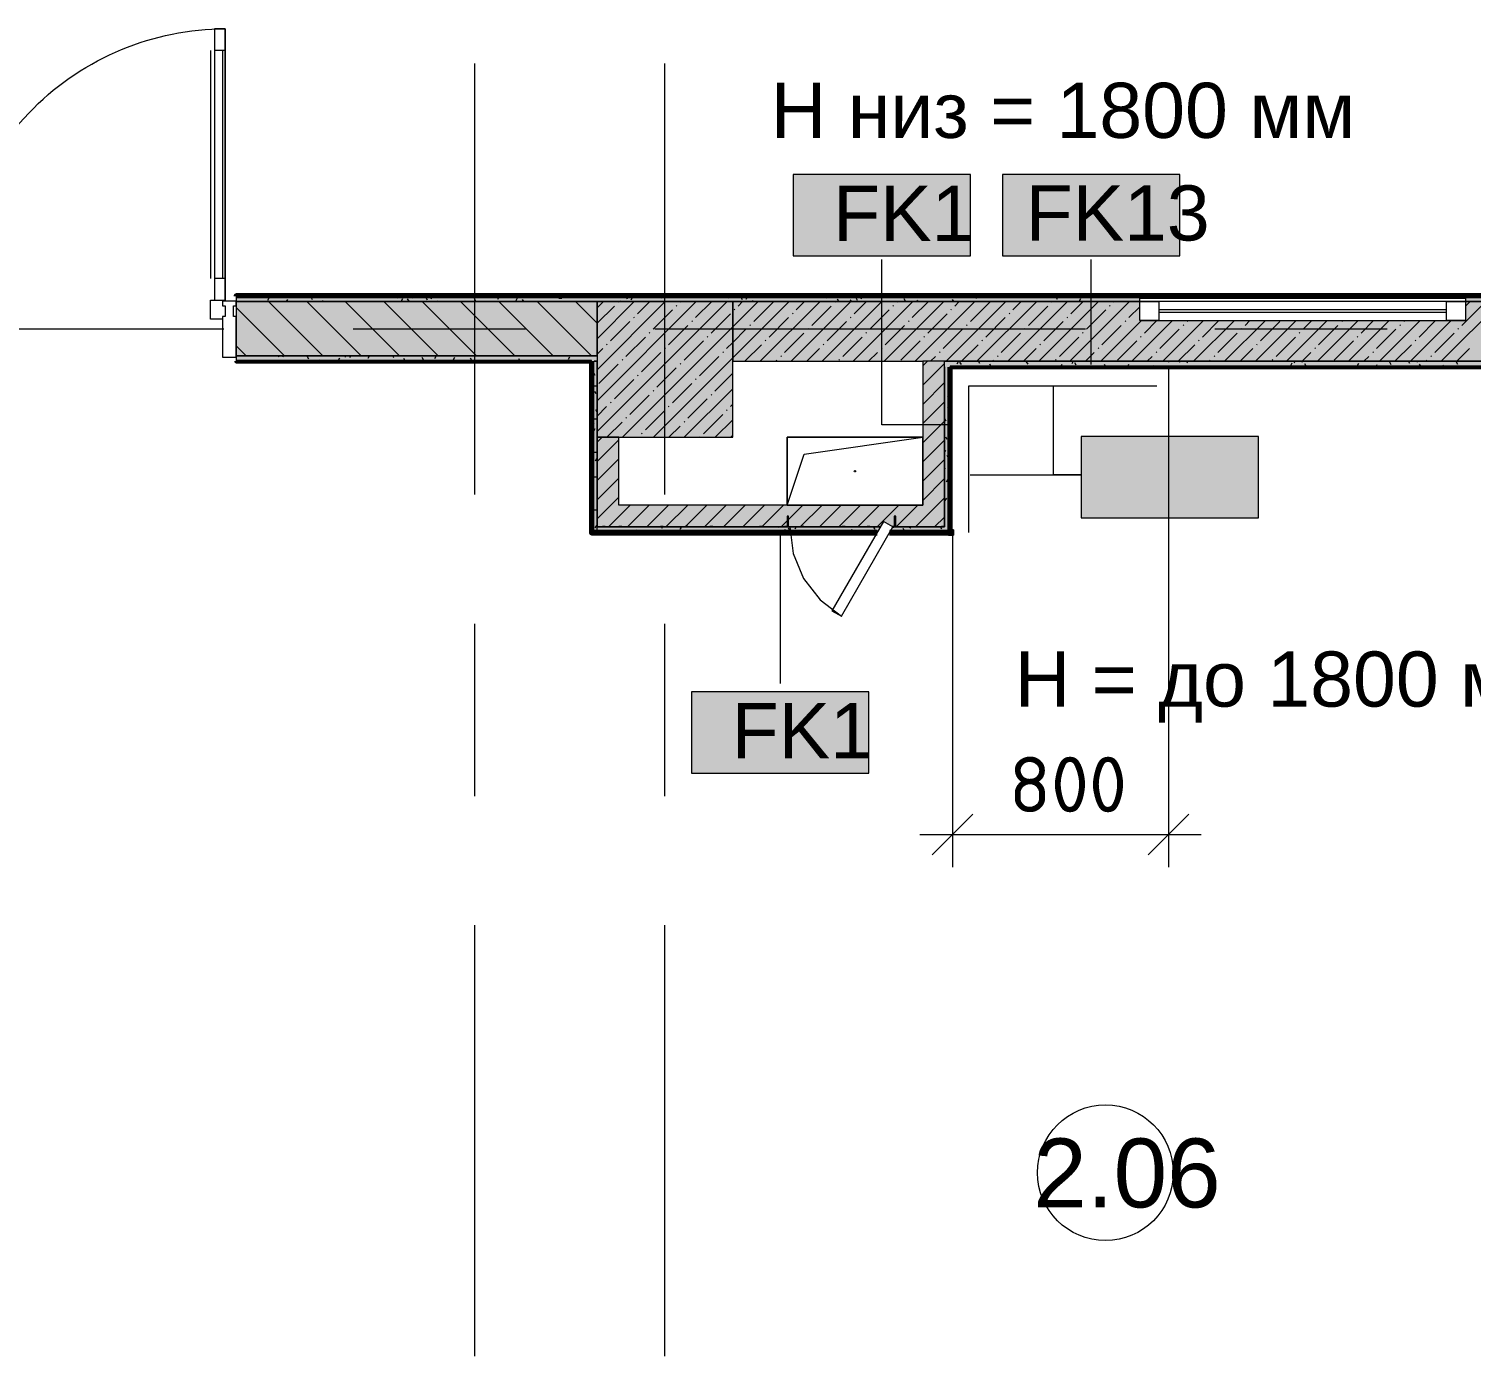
# Model space of a CAD drawing. Header units: millimetres. Extents: x -3817 to 677485, y -22715 to 103890.
# Drawn here: x 386099 to 391413, y 5934 to 10824 of the extents above; entities that cross this region are included whole.
import ezdxf

# ---------------------------------------------------------------- set-up
doc = ezdxf.new("R2010")
doc.units = ezdxf.units.MM
doc.layers.add('PDF _Геометрия', color=7, linetype='Continuous', true_color=0x1d1d1d)
doc.layers.add('PDF _Сплошная заливка', color=7, linetype='Continuous', true_color=0xffffff)
doc.layers.add('PDF _Текст', color=7, linetype='Continuous')
doc.styles.add('PDF GOST-Common', font='arial.ttf')
doc.styles.add('PDF ISOCPEUR', font='isocpeur.ttf')

msp = doc.modelspace()

# ---------------------------------------------------------------- hatches: boundary and pattern name
at = {"layer": 'PDF _Сплошная заливка', "transparency": 33554559}
h = msp.add_hatch(color=256, dxfattribs=at)
h.paths.add_polyline_path([(385014.7, 9819), (385202.9, 9819), (385202.9, 9839), (383562.9, 9839), (383562.9, 9819), (384192.9, 9819)], flags=0)
h.paths.add_polyline_path([(388062.9, 9819), (388062.9, 9839), (386862.9, 9839), (386862.9, 9819), (388015.4, 9819)], flags=0)
h = msp.add_hatch(color=256, dxfattribs=at)
h.paths.add_polyline_path([(399142.9, 9819), (399507.9, 9819), (399507.9, 9827), (399562.9, 9827), (399562.9, 9839), (398942.9, 9839), (398942.9, 9827), (398972.9, 9827), (398972.9, 9819)], flags=0)
h.paths.add_polyline_path([(401518.8, 9819), (402032.9, 9819), (402032.9, 9839), (401012.9, 9839), (401012.9, 9827), (401067.9, 9827), (401067.9, 9819)], flags=0)
h.paths.add_polyline_path([(390192.9, 9819), (390192.9, 9839), (388062.9, 9839), (388062.9, 9819), (389515.8, 9819)], flags=0)
h.paths.add_polyline_path([(391392.9, 9819), (393162.9, 9819.3), (393162.9, 9827), (393192.9, 9827), (393192.9, 9839), (391392.9, 9839)], flags=0)
h.paths.add_polyline_path([(394172.9, 9819), (395513.4, 9819.4), (395513.4, 9827), (395543.4, 9827), (395543.4, 9839), (394142.9, 9839), (394142.9, 9827), (394172.9, 9827)], flags=0)
h.paths.add_polyline_path([(396673.4, 9819), (397962.9, 9819), (397962.9, 9827), (397992.9, 9827), (397992.9, 9839), (396643.4, 9839), (396643.4, 9827), (396673.4, 9827), (396673.4, 9819.4)], flags=0)
h = msp.add_hatch(color=256, dxfattribs=at)
h.paths.add_polyline_path([(385014.7, 9619), (385202.9, 9619), (385202.9, 9819), (384192.9, 9819), (384192.9, 9619), (384312.9, 9619)], flags=0)
h.paths.add_polyline_path([(388192.9, 9619), (388192.9, 9819), (386862.9, 9819), (386862.9, 9619), (388015.4, 9619)], flags=0)
for points in [[(388192.9, 9319), (388692.9, 9319), (388692.9, 9819), (388192.9, 9819), (388192.9, 9714.6)], [(388692.9, 9599), (392692.9, 9599), (392692.9, 9819), (391392.9, 9819), (391392.9, 9749), (390192.9, 9749), (390192.9, 9819), (388692.9, 9819), (388692.9, 9714.6)], [(389472.9, 8969), (389492.9, 8969), (389492.9, 9579), (389472.9, 9579), (389472.9, 8989)], [(388192.9, 8989), (388892.9, 8989), (388892.9, 9029), (388897.9, 9029), (388897.9, 8989), (389236.7, 8989), (389248.2, 9009), (389282.9, 8989), (389287.9, 8989), (389287.9, 9029), (389292.9, 9029), (389292.9, 8989), (389472.9, 8989), (389472.9, 9069), (388192.9, 9069)]]:
    msp.add_hatch(color=256, dxfattribs=at).paths.add_polyline_path(points)
h = msp.add_hatch(color=256, dxfattribs=at)
h.paths.add_polyline_path([(388192.9, 9599), (388192.9, 9619), (386862.9, 9619), (386862.9, 9599), (388172.9, 9599)], flags=0)
h.paths.add_polyline_path([(385202.9, 9599), (385202.9, 9619), (384312.9, 9619), (384312.9, 9599), (385014.7, 9599)], flags=0)
h = msp.add_hatch(color=256, dxfattribs=at)
h.paths.add_polyline_path([(388172.9, 8969), (389225.2, 8969), (389236.7, 8989), (388172.9, 8989)], flags=0)
h.paths.add_polyline_path([(389271.3, 8969), (389472.9, 8969), (389472.9, 8989), (389282.9, 8989), (389273.1, 8972.1)], flags=0)
h = msp.add_hatch(color=256, dxfattribs=at)
h.paths.add_polyline_path([(388192.9, 8969), (389225.2, 8969), (389236.7, 8989), (388192.9, 8989)], flags=0)
h.paths.add_polyline_path([(389282.9, 8969), (389472.9, 8969), (389472.9, 8989), (389282.9, 8989), (389271.3, 8969)], flags=0)

# ---------------------------------------------------------------- linework, layer by layer
at = {"layer": 'PDF _Геометрия', "color": 253, "lineweight": 9, "true_color": 0xaaaaaa}
msp.add_lwpolyline([(385242.9, 9824), (385242.9, 10404), (385372, 10389.5), (385494.5, 10346.6), (385604.5, 10277.5), (385696.4, 10185.6), (385765.5, 10075.7), (385808.3, 9953.1), (385822.9, 9824, -0.414214), (386822.9, 10824), (386822.9, 9824)], format="xyb", dxfattribs=at)
msp.add_lwpolyline([(386782.9, 9824), (386822.9, 9824), (386822.9, 10824), (386782.9, 10824), (386782.9, 9824), (386822.9, 9824), (386822.9, 10824), (386782.9, 10824)], close=True, dxfattribs=at)
for points in [[(386768.9, 10744), (386768.9, 9904)], [(386822.9, 10744), (386782.9, 10744)], [(386812.9, 10744), (386812.9, 9904)], [(387742.9, 9108.7), (387742.9, 10696.2)], [(388442.9, 9108.7), (388442.9, 10696.2)], [(386822.9, 9904), (386782.9, 9904)], [(386812.9, 9754), (386767.9, 9754), (386767.9, 9824), (386822.9, 9824), (386822.9, 9821)], [(386822.9, 9804), (386822.9, 9764)], [(391392.9, 9819), (390192.9, 9819)], [(391322.9, 9789), (390262.9, 9789)], [(391322.9, 9779), (390262.9, 9779)], [(390192.9, 9749), (391392.9, 9749)], [(385230, 9719), (386817.5, 9719)], [(387293.8, 9719), (387928.8, 9719)], [(388405, 9719), (389992.5, 9719)], [(390468.8, 9719), (391103.8, 9719)], [(388902.9, 8989), (388915.8, 8890.7), (388953.8, 8799), (389014.2, 8720.3), (389092.9, 8659.9)], [(387742.9, 7997.4), (387742.9, 8632.4)], [(388442.9, 7997.4), (388442.9, 8632.4)], [(387742.9, 5933.7), (387742.9, 7521.2)], [(388442.9, 5933.7), (388442.9, 7521.2)]]:
    msp.add_lwpolyline(points, dxfattribs=at)
at = {"layer": 'PDF _Геометрия', "color": 7, "lineweight": 9}
for points in [[(389568.4, 10287.7), (388915.3, 10287.7), (388915.3, 9987.7), (389568.4, 9987.7)], [(390340, 10287.7), (389686.8, 10287.7), (389686.8, 9987.7), (390340, 9987.7)], [(388062.9, 9819), (386862.9, 9819)], [(388692.9, 9819), (388192.9, 9819), (388192.9, 9319), (388692.9, 9319)], [(386862.9, 9619), (388192.9, 9619)], [(389392.9, 9319), (388892.9, 9319), (388892.9, 9069), (388892.9, 9319), (389392.9, 9319), (389392.9, 9069), (389292.9, 9069), (389392.9, 9069)], [(390629.6, 9322.2), (389976.4, 9322.2), (389976.4, 9022.2), (390629.6, 9022.2)], [(389486.9, 8967.2), (389486.9, 8958.5), (389506.4, 8958.5), (389506.4, 8978.5), (389506.4, 8958.5), (389486.9, 8958.5)], [(389194.3, 8381.7), (388541.1, 8381.7), (388541.1, 8081.7), (389194.3, 8081.7)]]:
    msp.add_lwpolyline(points, close=True, dxfattribs=at)
for points in [[(389490.1, 9365), (389241.9, 9365), (389241.9, 9973.8)], [(390013.4, 9587.6), (390013.4, 9973.8)], [(388052.4, 9839), (386862.9, 9839)], [(390192.9, 9839), (388062.9, 9839)], [(393192.9, 9839), (391392.9, 9839)], [(386862.9, 9599), (388171.9, 9599)], [(389472.9, 9579), (389472.9, 9069), (389472.9, 9579), (389472.9, 9599), (392042.9, 9599), (389472.9, 9599), (389392.9, 9599)], [(389492.9, 9579), (392041.9, 9579)], [(389492.9, 8969), (389492.9, 9578)], [(390297.9, 9571), (390297.9, 7855.2), (390297.9, 7735.2)], [(389567, 9180.3), (389976.4, 9180.3), (389874.2, 9180.3), (389874.2, 9506.1)], [(388892.9, 9069), (388955.4, 9256.5), (389392.9, 9319)], [(388867.7, 8967.7), (388867.7, 8411.8)], [(389501.9, 8978.5), (389506.4, 8978.5), (389493.9, 8978.5)], [(389501.9, 8968.5), (389501.9, 7855.2), (389501.9, 7735.2)], [(389381.9, 7855.2), (390417.9, 7855.2)]]:
    msp.add_lwpolyline(points, dxfattribs=at)
at = {"layer": 'PDF _Геометрия', "color": 231, "lineweight": 70, "true_color": 0xff80c0}
for points in [[(393192.9, 9839), (393192.9, 9840), (388052.4, 9840), (386862.9, 9840), (386862.9, 9839)], [(388052.4, 9839), (388062.9, 9839)], [(390192.9, 9839), (391392.9, 9839)], [(388171.9, 9598), (388171.9, 8968.2), (388171.9, 8967.2), (389224.1, 8967.2)], [(389224.7, 8968.2), (388172.9, 8968.2), (388172.9, 9599)], [(389270.3, 8967.2), (389492.9, 8967.2), (389493.9, 8967.2), (389493.9, 9578)], [(389492.9, 8969), (389492.9, 8968.2), (389270.9, 8968.2)]]:
    msp.add_lwpolyline(points, dxfattribs=at)
at = {"layer": 'PDF _Геометрия', "color": 9, "lineweight": 9, "true_color": 0xc0c0c0}
for points in [[(386862.9, 9839), (386862.9, 9819), (386862.9, 9619), (386862.9, 9599)], [(388062.9, 9839), (388052.4, 9839)], [(388192.9, 9619), (388192.9, 9819), (388062.9, 9819), (390192.9, 9819), (390192.9, 9839)], [(391392.9, 9839), (391392.9, 9819), (393162.9, 9819)], [(392912.9, 9819), (392692.9, 9819), (388692.9, 9819), (388692.9, 9599), (389392.9, 9599), (389392.9, 9069), (388272.9, 9069), (388272.9, 9319), (388192.9, 9319), (388192.9, 9069), (388192.9, 8989), (389236.7, 8989), (388192.9, 8989), (388192.9, 9599)], [(391392.9, 9819), (390192.9, 9819)], [(388172.9, 9599), (388172.9, 8989), (388172.9, 8969), (389225.2, 8969), (388192.9, 8969), (388192.9, 8989), (389236.7, 8989)], [(388892.9, 9069), (389292.9, 9069)], [(389472.9, 8989), (389282.9, 8989)], [(389472.9, 8969), (389271.3, 8969), (389472.9, 8969), (389492.9, 8969)]]:
    msp.add_lwpolyline(points, dxfattribs=at)
at = {"layer": 'PDF _Геометрия', "color": 231, "lineweight": 9, "true_color": 0xff80c0}
for points in [[(386862.9, 9839), (388052.4, 9839)], [(388062.9, 9839), (390192.9, 9839)], [(391392.9, 9839), (393192.9, 9839)], [(388172.9, 9599), (388171.9, 9599)], [(389493.9, 9578), (389492.9, 9578), (389492.9, 8969)]]:
    msp.add_lwpolyline(points, dxfattribs=at)
at = {"layer": 'PDF _Геометрия', "color": 253, "lineweight": 9, "true_color": 0x9b9b9b}
for points in [[(386983.9, 9831.5), (386978.9, 9822.8)], [(387034.7, 9833.2), (387031.4, 9839)], [(387102.8, 9837.2), (387101.8, 9839)], [(387144.4, 9826.1), (387139.4, 9834.8)], [(387269.8, 9839), (387266.3, 9832.9)], [(387280.5, 9834.3), (387277.7, 9839)], [(387458.2, 9831.3), (387453.7, 9839)], [(387516.2, 9839), (387512, 9831.8)], [(387567.8, 9824.2), (387562.8, 9832.9)], [(387585.1, 9836.4), (387580, 9827.7)], [(387830.8, 9835.3), (387825.8, 9826.6)], [(387898.8, 9831.2), (387893.8, 9822.5)], [(388114.5, 9839), (388113.2, 9836.6)], [(388263.4, 9838.6), (388263.2, 9839)], [(388305, 9827.5), (388300, 9836.2)], [(388322.3, 9833.1), (388317.3, 9824.4)], [(388360.9, 9839), (388358.9, 9835.6)], [(388431.3, 9839), (388426.9, 9831.5)], [(388618.8, 9832.7), (388615.1, 9839)], [(388677.6, 9839), (388672.7, 9830.4)], [(388686.8, 9836.7), (388685.5, 9839)], [(388728.5, 9825.6), (388723.5, 9834.3)], [(388745.7, 9835), (388740.7, 9826.3)], [(388864.6, 9833.7), (388861.5, 9839)], [(389042.3, 9830.8), (389037.5, 9839)], [(389151.9, 9823.7), (389146.9, 9832.4)], [(389169.2, 9836.9), (389164.1, 9828.2)], [(389276, 9839), (389273.8, 9835.3)], [(389522.3, 9839), (389519.5, 9834.2)], [(389592.6, 9838.8), (389587.6, 9830.1)], [(389847.5, 9838.1), (389847, 9839)], [(389889.1, 9827), (389884.1, 9835.7)], [(390015.1, 9839), (390011, 9832)], [(387052, 9827.4), (387047.1, 9819)], [(387183.7, 9819), (387181, 9823.6)], [(387475.4, 9829.3), (387470.4, 9820.6)], [(387499.8, 9820.1), (387494.8, 9828.8)], [(387606, 9819), (387604.4, 9821.7)], [(387745.5, 9821.2), (387740.5, 9829.9)], [(387922.8, 9819), (387918.2, 9826.9)], [(388028.4, 9819), (388027.9, 9819.9)], [(388280.6, 9822), (388278.9, 9819)], [(388526.4, 9820.9), (388525.3, 9819)], [(388767.5, 9819), (388765.1, 9823.1)], [(389083.9, 9819.6), (389078.9, 9828.3)], [(389127.5, 9825.7), (389123.6, 9819)], [(389189.8, 9819), (389188.5, 9821.2)], [(389329.6, 9820.7), (389324.6, 9829.4)], [(389373.3, 9824.6), (389370, 9819)], [(389441.3, 9820.6), (389440.4, 9819)], [(389506.6, 9819), (389502.3, 9826.4)], [(389612.2, 9819), (389612, 9819.3)], [(389687, 9819.5), (389686.8, 9819)], [(389974.4, 9829.5), (389969.4, 9820.8)], [(387020.6, 9613.8), (387017.6, 9619)], [(387037.2, 9619), (387034.7, 9614.6)], [(387088.6, 9617.9), (387088, 9619)], [(387266.3, 9614.9), (387264, 9619)], [(387283.6, 9619), (387280.4, 9613.5)], [(387444, 9611.9), (387439.9, 9619)], [(387881.9, 9619), (387881.6, 9618.4)], [(388128.3, 9619), (388127.3, 9617.3)], [(387130.3, 9606.7), (387125.2, 9615.5)], [(387169.9, 9599), (387166.9, 9604.3)], [(387202.2, 9599.9), (387201.7, 9599)], [(387243.8, 9611.1), (387238.8, 9602.4)], [(387353.5, 9618.1), (387348.5, 9609.4)], [(387485.7, 9600.8), (387480.6, 9609.5)], [(387553.7, 9604.9), (387548.7, 9613.6)], [(387592.3, 9599), (387590.3, 9602.4)], [(387599.2, 9617.1), (387594.2, 9608.3)], [(387667.3, 9613), (387662.2, 9604.3)], [(387731.4, 9601.9), (387726.4, 9610.6)], [(387909, 9599), (387904.1, 9607.6)], [(388014.6, 9599), (388013.7, 9600.5)], [(388049.1, 9603.7), (388046.3, 9599)], [(388090.7, 9614.9), (388085.7, 9606.2)], [(388192.9, 9595), (388191.4, 9597.5)], [(389492.6, 9569.5), (389492.9, 9569.5)], [(389493.2, 9598.4), (389492.8, 9599)], [(389523.5, 9597.1), (389518.4, 9588.4)], [(389534.8, 9587.2), (389529.8, 9595.9)], [(389602.9, 9591.3), (389598.4, 9599)], [(389644.5, 9580.1), (389639.5, 9588.8)], [(389780.6, 9588.3), (389775.5, 9597)], [(389905.3, 9587.9), (389900.2, 9579.2)], [(389946.9, 9599), (389941.9, 9590.3)], [(389958.3, 9585.3), (389953.2, 9594)], [(389997.1, 9579), (389994.9, 9582.9)], [(390052.5, 9599), (390051.5, 9597.4)], [(390067.5, 9579), (390062.9, 9587)], [(390151, 9586.8), (390146.5, 9579)], [(390219, 9582.7), (390216.9, 9579)], [(390243.5, 9579), (390240.6, 9584)], [(390298.8, 9599), (390297.3, 9596.3)], [(390340.1, 9594.6), (390337.5, 9599)], [(390369.2, 9599), (390365.3, 9592.2)], [(390419.4, 9579), (390418.3, 9581)], [(390464.8, 9581.6), (390463.3, 9579)], [(390752.1, 9591.7), (390747.1, 9583)], [(390763.5, 9592.7), (390759.8, 9599)], [(390791.6, 9599), (390788.8, 9594.1)], [(390805.1, 9581.5), (390800.1, 9590.2)], [(390956.2, 9579.4), (390956, 9579)], [(390997.9, 9590.6), (390992.9, 9581.9)], [(391065.9, 9586.5), (391061.6, 9579)], [(391077.3, 9597.9), (391076.6, 9599)], [(391118.9, 9586.7), (391113.9, 9595.4)], [(391186.9, 9590.8), (391182.2, 9599)], [(391213.9, 9599), (391212.2, 9596)], [(391228.6, 9579.6), (391223.5, 9588.3)], [(391311.6, 9585.4), (391308, 9579)], [(391364.6, 9587.8), (391359.6, 9596.5)], [(391379.7, 9581.3), (391378.3, 9579)], [(388185.3, 9547.2), (388180.3, 9555.9)], [(389492.9, 9537.9), (389492.2, 9539)], [(388177, 9459.5), (388172.9, 9452.4)], [(388181.9, 9508.5), (388192, 9508.5)], [(388189.4, 9479.1), (388184.4, 9487.9)], [(389488.9, 9476.3), (389483.9, 9467.6)], [(389492.6, 9478), (389492.9, 9478)], [(388192.9, 9412.1), (388188.5, 9419.8)], [(389490.2, 9420.7), (389485.2, 9429.4)], [(388182.3, 9369.5), (388177.3, 9378.2)], [(388181.9, 9386.6), (388192, 9386.6)], [(389479, 9379), (389474, 9387.7)], [(388184, 9349.8), (388179, 9341.1)], [(389483.1, 9311), (389478.1, 9319.7)], [(388175.3, 9259.8), (388172.9, 9263.9)], [(388179.9, 9281.8), (388174.9, 9273.1)], [(388181.9, 9264.7), (388192, 9264.7)], [(389476.7, 9272.2), (389472.9, 9265.7)], [(389487.2, 9243), (389482.2, 9251.7)], [(389492.6, 9295.2), (389492.9, 9295.2)], [(388179.3, 9191.8), (388174.3, 9200.5)], [(388191.1, 9240.1), (388186.1, 9231.4)], [(389476, 9201.3), (389472.9, 9206.8)], [(389492.6, 9234.2), (389492.9, 9234.2)], [(388181.9, 9173.2), (388192, 9173.2)], [(389483.7, 9162.5), (389478.7, 9153.8)], [(389492.6, 9142.8), (389492.9, 9142.8)], [(389479.6, 9094.5), (389474.6, 9085.8)], [(388178.9, 9036), (388173.8, 9027.3)], [(388181.9, 9051.3), (388192, 9051.3)], [(389490.8, 9052.9), (389485.8, 9044.2)], [(388190, 8994.4), (388186.9, 8989), (388185, 8985.7)], [(389473.1, 9023.6), (389472.9, 9023.9)]]:
    msp.add_lwpolyline(points, dxfattribs=at)
at = {"layer": 'PDF _Геометрия', "color": 9, "lineweight": 9, "true_color": 0xc0c0c0}
for points in [[(390042.9, 9844), (390092.9, 9844), (390092.9, 9845), (390042.9, 9845)], [(389282.9, 8989), (389472.9, 8989), (389472.9, 9069), (389472.9, 8989)]]:
    msp.add_lwpolyline(points, close=True, dxfattribs=at)
at = {"layer": 'PDF _Геометрия', "color": 7, "lineweight": 20}
msp.add_lwpolyline([(386852.9, 9764), (386852.9, 9804), (386862.9, 9804), (386862.9, 9821), (386812.9, 9821), (386812.9, 9804), (386822.9, 9804), (386822.9, 9764), (386812.9, 9764), (386812.9, 9614), (386862.9, 9614), (386862.9, 9764)], close=True, dxfattribs=at)
at = {"layer": 'PDF _Геометрия', "lineweight": 9}
for points in [[(387040.9, 9619), (386862.9, 9797)], [(387182.3, 9619), (386982.3, 9819)], [(387323.7, 9619), (387123.7, 9819)], [(387465.1, 9619), (387265.1, 9819)], [(387606.6, 9619), (387406.6, 9819)], [(387748, 9619), (387548, 9819)], [(387889.4, 9619), (387689.4, 9819)], [(388030.8, 9619), (387830.8, 9819)], [(388172.2, 9619), (387972.2, 9819)], [(388192.9, 9739.8), (388113.7, 9819)], [(388192.9, 9796.1), (388215.8, 9819)], [(388192.9, 9682.1), (388329.8, 9819)], [(388192.9, 9568), (388443.9, 9819)], [(388192.9, 9454), (388557.9, 9819)], [(388192.9, 9339.9), (388672, 9819)], [(388192.9, 9739.1), (388256.5, 9802.7)], [(388270.7, 9816.9), (388272.8, 9819)], [(388286, 9319), (388692.9, 9725.9), (388786, 9819)], [(388342, 9774.1), (388386.9, 9819)], [(388399, 9717.1), (388470.3, 9788.4)], [(388400.1, 9319), (388692.9, 9611.8), (388900.1, 9819)], [(388484.6, 9802.7), (388486.9, 9805)], [(388498.8, 9816.9), (388500.9, 9819)], [(388555.9, 9759.9), (388615, 9819)], [(388698.4, 9788.4), (388700.8, 9790.8)], [(388712.7, 9802.7), (388729, 9819)], [(388769.7, 9745.6), (388841, 9816.9)], [(388794.1, 9599), (389014.1, 9819)], [(388908.2, 9599), (389128.2, 9819)], [(388926.5, 9788.4), (388957.1, 9819)], [(388983.5, 9731.4), (389054.8, 9802.7)], [(389022.2, 9599), (389242.2, 9819)], [(389069.1, 9816.9), (389071.2, 9819)], [(389136.3, 9599), (389356.3, 9819)], [(389140.4, 9774.1), (389185.2, 9819)], [(389197.4, 9717.1), (389268.7, 9788.4)], [(389250.3, 9599), (389470.3, 9819)], [(389282.9, 9802.7), (389285.3, 9805)], [(389297.2, 9816.9), (389299.3, 9819)], [(389354.2, 9759.9), (389413.3, 9819)], [(389364.4, 9599), (389584.4, 9819)], [(389478.4, 9599), (389698.4, 9819)], [(389496.8, 9788.4), (389499.1, 9790.8)], [(389511, 9802.7), (389527.4, 9819)], [(389568, 9745.6), (389639.3, 9816.9)], [(389592.5, 9599), (389812.5, 9819)], [(389706.5, 9599), (389926.5, 9819)], [(389724.9, 9788.4), (389755.5, 9819)], [(389781.9, 9731.4), (389853.2, 9802.7)], [(389820.6, 9599), (390040.6, 9819)], [(389867.4, 9816.9), (389869.5, 9819)], [(389934.6, 9599), (390154.6, 9819)], [(389938.7, 9774.1), (389983.6, 9819)], [(389995.7, 9717.1), (390067, 9788.4)], [(390081.3, 9802.7), (390083.6, 9805)], [(390095.5, 9816.9), (390097.6, 9819)], [(390152.5, 9759.9), (390192.9, 9800.2)], [(391303.2, 9599), (391523.2, 9819)], [(391378.6, 9731.4), (391449.9, 9802.7)], [(391392.9, 9802.7), (391409.2, 9819)], [(388242.2, 9674.4), (388313.5, 9745.6)], [(388327.8, 9759.9), (388330.1, 9762.3)], [(388456.1, 9660.1), (388527.3, 9731.4)], [(388541.6, 9745.6), (388544, 9748)], [(388612.9, 9702.9), (388684.2, 9774.1)], [(388755.4, 9731.4), (388757.8, 9733.7)], [(388826.7, 9688.6), (388898, 9759.9)], [(388912.3, 9774.1), (388914.6, 9776.5)], [(389040.6, 9674.4), (389111.8, 9745.6)], [(389126.1, 9759.9), (389128.5, 9762.3)], [(389254.4, 9660.1), (389325.7, 9731.4)], [(389339.9, 9745.6), (389342.3, 9748)], [(389411.2, 9702.9), (389482.5, 9774.1)], [(389553.8, 9731.4), (389556.2, 9733.7)], [(389625.1, 9688.6), (389696.3, 9759.9)], [(389710.6, 9774.1), (389713, 9776.5)], [(389838.9, 9674.4), (389910.2, 9745.6)], [(389924.4, 9759.9), (389926.8, 9762.3)], [(390048.7, 9599), (390198.7, 9749)], [(390052.7, 9660.1), (390124, 9731.4)], [(390138.3, 9745.6), (390140.7, 9748)], [(390162.7, 9599), (390312.7, 9749)], [(390209.6, 9702.9), (390255.7, 9749)], [(390276.8, 9599), (390426.8, 9749)], [(390352.1, 9731.4), (390354.5, 9733.7)], [(390366.4, 9745.6), (390369.8, 9749)], [(390390.8, 9599), (390540.8, 9749)], [(390423.4, 9688.6), (390483.8, 9749)], [(390504.9, 9599), (390654.9, 9749)], [(390580.2, 9731.4), (390597.9, 9749)], [(390618.9, 9599), (390768.9, 9749)], [(390637.2, 9674.4), (390708.5, 9745.6)], [(390733, 9599), (390883, 9749)], [(390794.1, 9717.1), (390825.9, 9749)], [(390847, 9599), (390997, 9749)], [(390851.1, 9660.1), (390922.4, 9731.4)], [(390936.6, 9745.6), (390939, 9748)], [(390961.1, 9599), (391111.1, 9749)], [(391007.9, 9702.9), (391054, 9749)], [(391075.1, 9599), (391225.1, 9749)], [(391150.5, 9731.4), (391152.8, 9733.7)], [(391164.7, 9745.6), (391168.1, 9749)], [(391189.2, 9599), (391339.2, 9749)], [(391221.8, 9688.6), (391282.1, 9749)], [(388299.2, 9617.3), (388370.5, 9688.6)], [(388384.8, 9702.9), (388387.1, 9705.2)], [(388513.1, 9603.1), (388584.4, 9674.4)], [(388598.6, 9688.6), (388601, 9691)], [(388669.9, 9645.8), (388692.9, 9668.8), (388741.2, 9717.1)], [(388812.5, 9674.4), (388814.8, 9676.7)], [(388883.7, 9631.6), (388955, 9702.9)], [(388969.3, 9717.1), (388971.7, 9719.5)], [(389097.6, 9617.3), (389168.9, 9688.6)], [(389183.1, 9702.9), (389185.5, 9705.2)], [(389311.4, 9603.1), (389382.7, 9674.4)], [(389397, 9688.6), (389399.3, 9691)], [(389468.2, 9645.8), (389539.5, 9717.1)], [(389610.8, 9674.4), (389613.2, 9676.7)], [(389682.1, 9631.6), (389753.4, 9702.9)], [(389767.6, 9717.1), (389770, 9719.5)], [(389895.9, 9617.3), (389967.2, 9688.6)], [(389981.5, 9702.9), (389983.8, 9705.2)], [(390109.8, 9603.1), (390181.1, 9674.4)], [(390195.3, 9688.6), (390197.7, 9691)], [(390266.6, 9645.8), (390337.9, 9717.1)], [(390409.2, 9674.4), (390411.5, 9676.7)], [(390480.4, 9631.6), (390551.7, 9702.9)], [(390566, 9717.1), (390568.3, 9719.5)], [(390694.3, 9617.3), (390765.6, 9688.6)], [(390779.8, 9702.9), (390782.2, 9705.2)], [(390908.1, 9603.1), (390979.4, 9674.4)], [(390993.7, 9688.6), (390996, 9691)], [(391064.9, 9645.8), (391136.2, 9717.1)], [(391207.5, 9674.4), (391209.9, 9676.7)], [(391278.8, 9631.6), (391350.1, 9702.9)], [(391364.3, 9717.1), (391366.7, 9719.5)], [(386899.5, 9619), (386862.9, 9655.6)], [(388192.9, 9625), (388213.7, 9645.8)], [(388228, 9660.1), (388230.3, 9662.5)], [(388356.3, 9560.3), (388427.5, 9631.6)], [(388441.8, 9645.8), (388444.2, 9648.2)], [(388655.6, 9631.6), (388658, 9634)], [(388737.1, 9599), (388798.2, 9660.1)], [(388869.5, 9617.3), (388871.9, 9619.7)], [(388965.2, 9599), (389012, 9645.8)], [(389026.3, 9660.1), (389028.7, 9662.5)], [(389193.3, 9599), (389225.9, 9631.6)], [(389240.1, 9645.8), (389242.5, 9648.2)], [(389454, 9631.6), (389456.4, 9634)], [(389535.5, 9599), (389596.6, 9660.1)], [(389667.8, 9617.3), (389670.2, 9619.7)], [(389763.6, 9599), (389810.4, 9645.8)], [(389824.6, 9660.1), (389827, 9662.5)], [(389991.7, 9599), (390024.2, 9631.6)], [(390038.5, 9645.8), (390040.9, 9648.2)], [(390252.3, 9631.6), (390254.7, 9634)], [(390333.8, 9599), (390394.9, 9660.1)], [(390466.2, 9617.3), (390468.5, 9619.7)], [(390561.9, 9599), (390608.7, 9645.8)], [(390623, 9660.1), (390625.4, 9662.5)], [(390790, 9599), (390822.6, 9631.6)], [(390836.8, 9645.8), (390839.2, 9648.2)], [(391050.7, 9631.6), (391053, 9634)], [(391132.1, 9599), (391193.2, 9660.1)], [(391264.5, 9617.3), (391266.9, 9619.7)], [(391360.2, 9599), (391407.1, 9645.8)], [(388199.4, 9517.5), (388270.7, 9588.8)], [(388285, 9603.1), (388287.4, 9605.4)], [(388413.3, 9503.3), (388484.6, 9574.6)], [(388498.8, 9588.8), (388501.2, 9591.2)], [(388570.1, 9546), (388641.4, 9617.3)], [(388851.2, 9599), (388855.2, 9603.1)], [(389083.3, 9603.1), (389085.7, 9605.4)], [(389392.9, 9581.8), (389410.1, 9599)], [(389392.9, 9511.1), (389472.9, 9591.1)], [(389421.4, 9599), (389439.7, 9617.3)], [(389649.5, 9599), (389653.6, 9603.1)], [(389881.7, 9603.1), (389884, 9605.4)], [(390219.8, 9599), (390238.1, 9617.3)], [(390447.9, 9599), (390451.9, 9603.1)], [(390680, 9603.1), (390682.4, 9605.4)], [(391018.1, 9599), (391036.4, 9617.3)], [(391246.2, 9599), (391250.3, 9603.1)], [(388256.5, 9460.5), (388327.8, 9531.8)], [(388342, 9546), (388344.4, 9548.4)], [(388470.3, 9446.3), (388541.6, 9517.5)], [(388555.9, 9531.8), (388558.2, 9534.2)], [(388627.1, 9489), (388692.9, 9554.8)], [(389392.9, 9440.4), (389472.9, 9520.4)], [(388313.5, 9403.5), (388384.8, 9474.8)], [(388399, 9489), (388401.4, 9491.4)], [(388514.1, 9319), (388692.9, 9497.8)], [(388527.3, 9389.2), (388598.6, 9460.5)], [(388612.9, 9474.8), (388615.2, 9477.1)], [(388192.9, 9396.9), (388228, 9432)], [(388242.2, 9446.3), (388244.6, 9448.6)], [(388370.5, 9346.5), (388441.8, 9417.7)], [(388456.1, 9432), (388458.4, 9434.4)], [(388669.9, 9417.7), (388672.3, 9420.1)], [(388684.2, 9432), (388692.9, 9440.7)], [(389392.9, 9369.6), (389472.9, 9449.6)], [(388229, 9319), (388285, 9375)], [(388299.2, 9389.2), (388301.6, 9391.6)], [(388457.1, 9319), (388498.8, 9360.7)], [(388513.1, 9375), (388515.5, 9377.3)], [(388584.4, 9332.2), (388655.6, 9403.5)], [(388628.2, 9319), (388692.9, 9383.7)], [(389392.9, 9298.9), (389472.9, 9378.9)], [(388192.9, 9301), (388210.9, 9319)], [(388192.9, 9230.3), (388272.9, 9310.3)], [(388356.3, 9332.2), (388358.6, 9334.6)], [(388571.2, 9319), (388572.5, 9320.3)], [(388685.2, 9319), (388692.9, 9326.7)], [(389392.9, 9228.2), (389472.9, 9308.2)], [(388192.9, 9159.6), (388272.9, 9239.6)], [(389392.9, 9157.5), (389472.9, 9237.5)], [(388192.9, 9088.9), (388272.9, 9168.9)], [(389392.9, 9086.8), (389472.9, 9166.8)], [(388192.9, 9018.2), (388243.7, 9069), (388272.9, 9098.2)], [(389365.8, 8989), (389445.8, 9069), (389472.9, 9096.1)], [(388234.4, 8989), (388314.4, 9069)], [(388305.1, 8989), (388385.1, 9069)], [(388375.8, 8989), (388455.8, 9069)], [(388446.6, 8989), (388526.6, 9069)], [(388517.3, 8989), (388597.3, 9069)], [(388588, 8989), (388668, 9069)], [(388658.7, 8989), (388738.7, 9069)], [(388729.4, 8989), (388809.4, 9069)], [(388800.1, 8989), (388880.1, 9069)], [(388897.9, 9016.1), (388950.8, 9069)], [(388941.5, 8989), (389021.5, 9069)], [(389012.2, 8989), (389092.2, 9069)], [(389083, 8989), (389163, 9069)], [(389153.7, 8989), (389233.7, 9069)], [(389224.4, 8989), (389304.4, 9069)], [(389295.1, 8989), (389375.1, 9069)], [(388870.8, 8989), (388892.9, 9011.1)], [(389436.5, 8989), (389472.9, 9025.4)]]:
    msp.add_lwpolyline(points, dxfattribs=at)
at = {"layer": 'PDF _Геометрия', "color": 253, "lineweight": 13, "true_color": 0xaaaaaa}
for points in [[(390262.9, 9819), (390262.9, 9749), (390192.9, 9749), (390192.9, 9819)], [(391392.9, 9819), (391392.9, 9749), (391322.9, 9749), (391322.9, 9819)], [(388897.9, 9029), (388892.9, 9029), (388892.9, 8989), (388897.9, 8989)], [(389092.9, 8659.9), (389282.9, 8989), (389248.2, 9009), (389058.2, 8679.9)], [(389287.9, 9029), (389287.9, 8989), (389292.9, 8989), (389292.9, 9029)]]:
    msp.add_lwpolyline(points, close=True, dxfattribs=at)
at = {"layer": 'PDF _Геометрия', "color": 5, "lineweight": 53}
for points in [[(386862.9, 9599), (386862.9, 9598), (388171.9, 9598)], [(389493.9, 9578), (392041.9, 9578)]]:
    msp.add_lwpolyline(points, dxfattribs=at)
at = {"layer": 'PDF _Геометрия', "color": 5, "lineweight": 9}
for points in [[(388171.9, 9598), (388171.9, 9599), (386862.9, 9599)], [(392041.9, 9578), (392041.9, 9579), (389492.9, 9579), (389492.9, 9578), (389493.9, 9578)]]:
    msp.add_lwpolyline(points, dxfattribs=at)
at = {"layer": 'PDF _Геометрия', "color": 253, "lineweight": 9, "true_color": 0x9b9b9b}
for points in [[(388192, 9600), (388181.9, 9600)], [(388222.5, 8990.4), (388212.4, 8990.4)], [(388283.4, 8990.4), (388273.4, 8990.4)], [(388435.8, 8990.4), (388425.8, 8990.4)], [(388430.7, 8984.6), (388433.3, 8989)], [(388437.2, 8989), (388437.3, 8988.8)], [(388498.7, 8980.5), (388503.6, 8989)], [(388527.3, 8990.4), (388517.2, 8990.4)], [(388618.7, 8990.4), (388608.7, 8990.4)], [(388801.6, 8990.4), (388791.5, 8990.4)], [(388859.5, 8989), (388860.8, 8986.9)], [(388892.9, 8990.4), (388883, 8990.4)], [(388897.4, 8984.4), (388902.4, 8975.7)], [(388922.2, 8982.4), (388926, 8989)], [(388954, 8990.4), (388943.9, 8990.4)], [(389106.4, 8990.4), (389096.3, 8990.4)], [(389197.8, 8990.4), (389187.8, 8990.4)], [(389211.5, 8989), (389216.2, 8980.9)], [(389287.9, 8990.4), (389280.5, 8990.4)], [(389282.4, 8988.1), (389284.2, 8985)], [(389320.8, 8982.5), (389325.8, 8973.8)], [(389345.6, 8984.3), (389348.3, 8989)], [(389457.8, 8989), (389461.9, 8982)], [(389472.1, 8990.4), (389462.1, 8990.4)], [(388201.8, 8970), (388202.4, 8969)], [(388280.9, 8969), (388284.4, 8975.1)], [(388337.9, 8978.2), (388342.9, 8969.4)], [(388351.3, 8969), (388352.5, 8971)], [(388515.6, 8975.2), (388519.1, 8969)], [(388597.7, 8969), (388598.2, 8969.9)], [(388880.5, 8971.2), (388885.6, 8980)], [(389126.3, 8970.2), (389131.3, 8978.9)], [(389196, 8969), (389199.3, 8974.8)], [(389362.4, 8971.4), (389363.8, 8969)], [(389442.4, 8969), (389445.1, 8973.7)]]:
    msp.add_lwpolyline(points, close=True, dxfattribs=at)
at = {"layer": 'PDF _Геометрия', "color": 12, "lineweight": 13, "true_color": 0xce0000}
msp.add_lwpolyline([(389561.9, 8968.5), (389561.9, 9508.5), (390254.6, 9508.5)], dxfattribs=at)
at = {"layer": 'PDF _Геометрия', "color": 7, "lineweight": 20}
for points in [[(389576.9, 7930.2), (389501.9, 7855.2), (389426.9, 7780.2)], [(390372.9, 7930.2), (390297.9, 7855.2), (390222.9, 7780.2)]]:
    msp.add_lwpolyline(points, dxfattribs=at)
at = {"layer": 'PDF _Геометрия', "color": 7, "lineweight": 9}
for centre, radius in [((389142.9, 9194), 2.5), ((390065.7, 6609.6), 250), ((390065.7, 6609.6), 250)]:
    msp.add_circle(centre, radius, dxfattribs=at)
at = {"layer": 'PDF _Сплошная заливка', "lineweight": 9, "transparency": 33554559}
for points in [[(389568.4, 10287.7), (388915.3, 10287.7), (389568.4, 9987.7), (388915.3, 9987.7)], [(390340, 10287.7), (389686.8, 10287.7), (390340, 9987.7), (389686.8, 9987.7)], [(390629.6, 9322.2), (389976.4, 9322.2), (390629.6, 9022.2), (389976.4, 9022.2)], [(389194.3, 8381.7), (388541.1, 8381.7), (389194.3, 8081.7), (388541.1, 8081.7)]]:
    msp.add_solid(points, dxfattribs=at)
at = {"layer": 'PDF _Сплошная заливка', "color": 254, "lineweight": 35, "true_color": 0xffb9dc, "transparency": 33554559}
msp.add_solid([(388052.4, 9839), (388052.4, 9840), (388015.4, 9839)], dxfattribs=at)
at = {"layer": 'PDF _Сплошная заливка', "lineweight": 35, "transparency": 33554559}
for points in [[(388192.9, 8989), (388192.9, 9599), (388172.9, 8989), (388172.9, 9599)], [(389472.9, 9069), (389472.9, 9599), (389392.9, 9069), (389392.9, 9599)], [(389472.9, 9579), (392042.9, 9579), (389472.9, 9599), (392042.9, 9599)], [(388192.9, 9069), (388272.9, 9069), (388192.9, 9319), (388272.9, 9319)], [(388892.9, 8989), (388897.9, 8989), (388892.9, 9029), (388897.9, 9029)], [(389287.9, 8989), (389292.9, 8989), (389287.9, 9029), (389292.9, 9029)]]:
    msp.add_solid(points, dxfattribs=at)
at = {"layer": 'PDF _Сплошная заливка', "color": 1, "lineweight": 35, "transparency": 33554559}
msp.add_solid([(389501.9, 8968.5), (389501.9, 9571), (389493.9, 8968.5), (389493.9, 9571)], dxfattribs=at)
at = {"layer": 'PDF _Сплошная заливка', "color": 5, "lineweight": 35, "transparency": 33554559}
msp.add_solid([(392041.9, 9578), (392041.9, 9579), (389515.8, 9578)], dxfattribs=at)

# ---------------------------------------------------------------- texts
at = {"layer": 'PDF _Текст', "color": 250, "true_color": 0x3c3c3c, "attachment_point": 4, "style": 'PDF GOST-Common'}
for s, insert, char_height in [('H низ = 1800 мм', (388832.7, 10522.3), 203.2), ('H = до 1800 мм', (389731.4, 8398.9), 203.2), ('2.06', (389800, 6606.8), 254)]:
    msp.add_mtext(s, dxfattribs=dict(at, insert=insert, char_height=char_height))
at = {"layer": 'PDF _Текст', "attachment_point": 4}
for s, insert, char_height, style in [('FK1', (389062.4, 10144.3), 203.2, 'PDF GOST-Common'), ('FK13', (389771.4, 10144.3), 203.2, 'PDF GOST-Common'), ('FK1', (388688.3, 8238.3), 203.2, 'PDF GOST-Common'), ('800', (389710.3, 8039.9), 204.64, 'PDF ISOCPEUR')]:
    msp.add_mtext(s, dxfattribs=dict(at, insert=insert, char_height=char_height, style=style))

doc.saveas('drawing.dxf')
